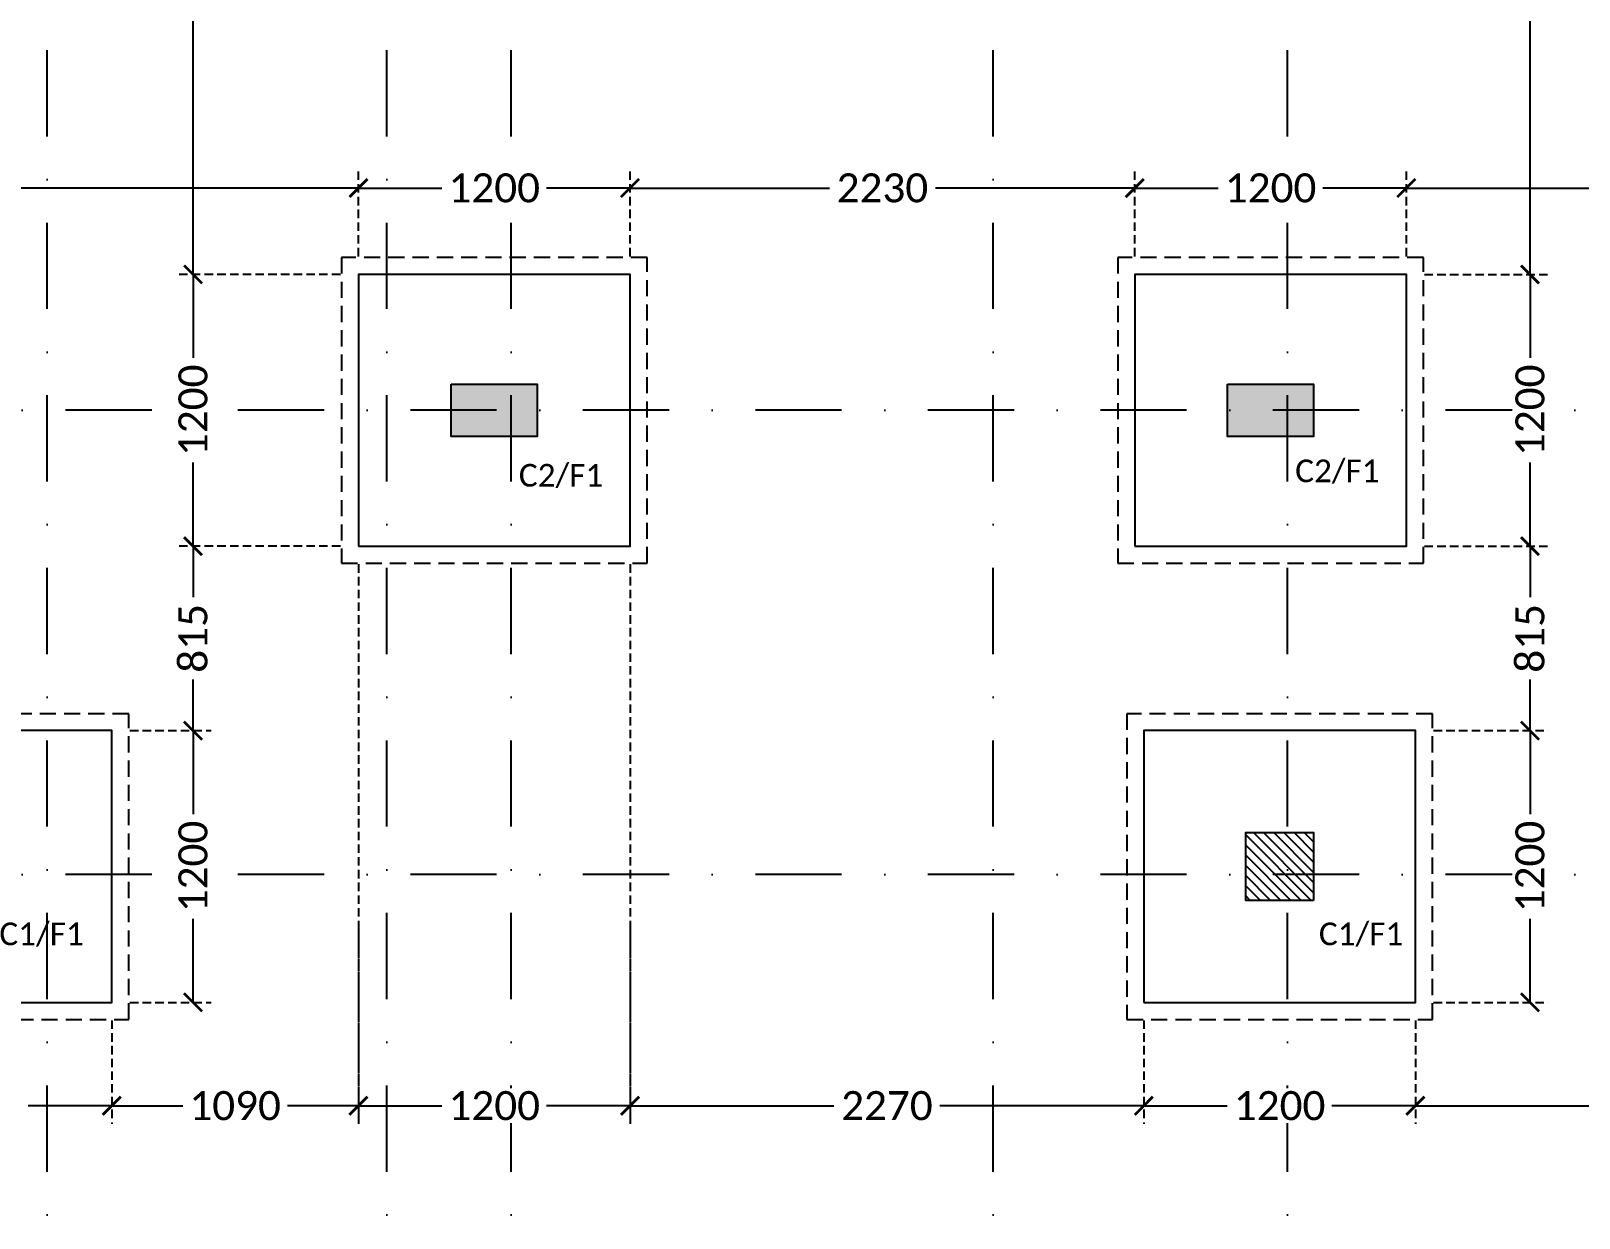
# Model space of a CAD drawing. Header units: millimetres. Extents: x -176651 to 954389, y -469666 to 486614.
# Drawn here: x 259295 to 266135, y 164942 to 170185 of the extents above; entities that cross this region are included whole.
import ezdxf
from ezdxf.xclip import XClip

# ---------------------------------------------------------------- set-up
doc = ezdxf.new("R2010")
doc.units = ezdxf.units.MM
doc.header["$LTSCALE"] = 150
doc.header["$XCLIPFRAME"] = 2
for name, pattern in [('1625E_Grid$0$DASHDOTX2', [50.8, 25.4, -12.7, 0, -12.7]), ('3BHK-W(SB)$0$HIDDEN', [0.375, 0.25, -0.125]), ('HIDDEN2', [4.7625, 3.175, -1.5875])]:
    doc.linetypes.add(name, pattern=pattern)
for name, color, linetype in [('1625E_Columns$0$ad-Column', 3, 'Continuous'), ('1625E_Columns$0$ad-Column Hatch', 125, 'Continuous'), ('1625E_Columns$0$ad-RCC', 3, 'Continuous'), ('1625E_Columns$0$ad-RCC Hatch', 125, 'Continuous'), ('1625E_Grid$0$ad-Grid', 8, '1625E_Grid$0$DASHDOTX2'), ('ad-Footing line', 2, 'Continuous'), ('ad-PCC line', 8, 'HIDDEN2'), ("Plot's Boundary$0$ad-Road", 8, 'Continuous'), ("Plot's Boundary$0$ad-Road Hatch", 8, 'Continuous')]:
    doc.layers.add(name, color=color, linetype=linetype)
doc.layers.add('ad-External Dimensions', color=5, linetype='Continuous', true_color=0x0000ff)
doc.layers.add('ad-Foundation text', color=6, linetype='Continuous', true_color=0xff00ff)
doc.styles.get("Standard").update_dxf_attribs({"font": 'calibril.ttf'})
doc.dimstyles.new('A-75-DIM-INT (Framing)', dxfattribs={"dimscale": 100, "dimtxt": 1.6, "dimasz": 1, "dimexe": 1, "dimexo": 1, "dimgap": 0.5, "dimtad": 0, "dimdec": 0, "dimdsep": 46, "dimtxsty": 'Standard', "dimblk": 'ARCHTICK', "dimcen": 0.025, "dimclrd": 5, "dimclre": 5, "dimclrt": 256, "dimazin": 2, "dimtfac": 1, "dimtdec": 0, "dimtmove": 1, "dimatfit": 0, "dimldrblk": 'ARCHTICK', "dimfxl": 1, "dimfxlon": 1, "dimtfill": 1, "dimtolj": 1, "dimtzin": 0, "dimarcsym": 0})

# ---------------------------------------------------------------- blocks, each defined once
blk = doc.blocks.new("Plot's Boundary$0$A$C4fb60e89")
at = {"layer": "Plot's Boundary$0$ad-Road Hatch", "ltscale": 5, "transparency": 33554687}
h = blk.add_hatch(dxfattribs=at)
h.set_pattern_fill('AR-HBONE', color=256, scale=15)
h.set_pattern_definition([(45, (-193247.7, -428758.8), (0, 2155.2615), [4572, -1524]), (135, (-192170.1, -427681.1), (2e-13, 2155.2615), [4572, -1524])])
h.paths.add_polyline_path([(175594.5, -250241), (169177.9, -249341.1), (167473.5, -249057.1), (167473.5, -138693.9), (101313.5, -138693.9), (101313.5, -199953.9), (101307.7, -237994.6), (101040.4, -268291), (101007.7, -280967.7), (101066.4, -293683.6), (101242.5, -311127.2), (100909.9, -319343.6), (100949.1, -333937.5), (100668.7, -366959.6), (100727.3, -390982.9), (100668.7, -404585.6), (100538.2, -420418.5), (100466.5, -428758.8), (92426.2, -427265.5), (92163.5, -427209.5), (92163.5, -321453.9), (24803.5, -321453.9), (24803.5, -412960.5), (15653.5, -411028.6), (15653.5, -321452.2), (-19535.1, -321452.2), (-34427.5, -319476.7), (-65207.4, -315394.6), (-171770.1, -301268.1), (-185853.9, -298333.1), (-193247.7, -296831.5), (-193244, -292907.6), (-191913.8, -285219.4), (-191838.8, -284678.8), (-183397.4, -286393.2), (-169722.9, -289242.8), (-53141.2, -304697.5), (-18730.1, -309262.2), (15653.3, -309262.2), (15653.5, 703.4), (24803.5, 1114.6), (24803.5, -129543.9), (92163.5, -129543.9), (92163.5, 15133.3), (101313.5, 17712.8), (101313.5, -129543.9), (167473.5, -129543.9), (167473.5, 35551.6), (175738, 37855), (175848.8, 28595.3), (175835.8, 25947.4), (175777.1, 14040.5), (175855.3, 2315.8), (175659.7, -18036.1), (175731.4, -34038.6), (175718.4, -46839.2), (175672.7, -63402.4), (175816.2, -82071.9), (175542.3, -106356), (175490.2, -124640.8), (175574.9, -145018.8), (175731.4, -168892), (175796.6, -181268.8), (175796.6, -192667.4), (175744.5, -208200.3), (175829.2, -223276.8), (175887.9, -234871.1)])
h.paths.add_polyline_path([(24803.5, -309263.9), (92163.5, -309263.9), (92163.5, -138693.9), (24803.5, -138693.9)], flags=16)
blk = doc.blocks.new("Plot's Boundary")
at = {"layer": "Plot's Boundary$0$ad-Road", "ltscale": 5}
blk.add_blockref("Plot's Boundary$0$A$C4fb60e89", (191838.8, 428758.8), dxfattribs=at)
blk = doc.blocks.new('1625E_Columns$0$A$C42b14ea2')
at = {"layer": '1625E_Columns$0$ad-RCC Hatch', "transparency": 33554687}
h = blk.add_hatch(dxfattribs=at)
h.set_pattern_fill('ANSI31', color=256, scale=10)
h.set_pattern_definition([(45, (13250, 8645), (-22.45064, 22.45064), [])])
h.paths.add_polyline_path([(0, 0), (300, 0), (300, 300), (0, 300)])
at = {"layer": '1625E_Columns$0$ad-RCC'}
blk.add_lwpolyline([(0, 0), (300, 0), (300, 300), (0, 300)], close=True, dxfattribs=at)
blk = doc.blocks.new('1625E_Columns$0$zw$6AA0')
at = {"layer": '1625E_Columns$0$ad-Column Hatch', "transparency": 33554687}
h = blk.add_hatch(color=256, dxfattribs=at)
h.dxf.hatch_style = 1
h.paths.add_polyline_path([(0, -230), (380, -230), (380, 0), (0, 0)])
at = {"layer": '1625E_Columns$0$ad-Column'}
blk.add_lwpolyline([(0, -230), (380, -230), (380, 0), (0, 0)], close=True, dxfattribs=at)
blk = doc.blocks.new('1625E_Columns')
at = {"layer": '1625E_Columns$0$ad-Column', "xscale": -1, "rotation": 180}
for p in [(4730, 0), (8160, 0)]:
    blk.add_blockref('1625E_Columns$0$zw$6AA0', p, dxfattribs=at)
at = {"layer": '1625E_Columns$0$ad-RCC', "xscale": -1}
blk.add_blockref('1625E_Columns$0$A$C42b14ea2', (8540, -2050), dxfattribs=at)
blk = doc.blocks.new('1625E_Grid')
at = {"layer": '1625E_Grid$0$ad-Grid', "ltscale": 0.1}
for points in [[(3298.6, -4463.6), (3298.6, -4213.6), (2945, -4010), (2945, 16020), (3298.6, 16223.6), (3298.6, 16473.6)], [(5348.6, -4463.6), (5348.6, -4213.6), (4995, -4010), (4995, 16020), (5348.6, 16223.6), (5348.6, 16473.6)], [(4445, -4010), (4445, 16020)], [(7125, -4010), (7125, 16020)], [(8425, -4010), (8425, 16020)], [(15600, 115), (-1800, 115)], [(15600, -1935), (-1800, -1935)]]:
    blk.add_lwpolyline(points, dxfattribs=at)
blk = doc.blocks.new('zw$D00E')
at = {"layer": 'ad-Footing line'}
for points in [[(-7800, -14105), (-6600, -14105), (-6600, -12905), (-7800, -12905)], [(-4370, -14105), (-3170, -14105), (-3170, -12905), (-4370, -12905)], [(-10090, -16120), (-8890, -16120), (-8890, -14920), (-10090, -14920)], [(-4330, -16120), (-3130, -16120), (-3130, -14920), (-4330, -14920)]]:
    blk.add_lwpolyline(points, close=True, dxfattribs=at)
at = {"layer": 'ad-PCC line', "ltscale": 0.15}
for points in [[(-7875, -14180), (-6525, -14180), (-6525, -12830), (-7875, -12830)], [(-4445, -14180), (-3095, -14180), (-3095, -12830), (-4445, -12830)], [(-10165, -16195), (-8815, -16195), (-8815, -14845), (-10165, -14845)], [(-4405, -16195), (-3055, -16195), (-3055, -14845), (-4405, -14845)]]:
    blk.add_lwpolyline(points, close=True, dxfattribs=at)
blk = doc.blocks.new('zw$3F63')
at = {"layer": 'ad-Foundation text', "char_height": 100, "width": 349.312, "attachment_point": 5}
for s, insert in [('\\pxt5;C2/F1', (-6904.8, -13795.3)), ('\\pxt5;C2/F1', (-3474.8, -13775.8)), ('\\pxt5;C1/F1', (-9200.1, -15820.8)), ('\\pxt5;C1/F1', (-3370.1, -15820.8))]:
    blk.add_mtext(s, dxfattribs=dict(at, insert=insert))
blk = doc.blocks.new('_ArchTick')
at = {"color": 0, "linetype": 'ByBlock', "const_width": 0.15}
blk.add_lwpolyline([(-0.5, -0.5), (0.5, 0.5)], dxfattribs=at)
blk = doc.blocks.new('*D64')
at = {"layer": 'ad-External Dimensions', "linetype": '3BHK-W(SB)$0$HIDDEN', "lineweight": -2, "transparency": 16777216}
for p, q in [((8990, -16200), (8990, -16656.7)), ((11370, -16200), (11370, -16656.7))]:
    blk.add_line(p, q, dxfattribs=at)
at = {"layer": 'ad-External Dimensions', "lineweight": -2, "transparency": 16777216}
for p, q in [((8990, -16576.7), (9945.8, -16576.7)), ((11370, -16576.7), (10414.2, -16576.7))]:
    blk.add_line(p, q, dxfattribs=at)
at = {"layer": 'Defpoints', "color": 0, "transparency": 16777216}
for p in [(8990, -16120), (11370, -16120), (11370, -16576.7)]:
    blk.add_point(p, dxfattribs=at)
at = {"layer": 'ad-External Dimensions', "lineweight": -2, "transparency": 16777216, "xscale": 80, "yscale": 80, "zscale": 80, "rotation": 180}
blk.add_blockref('_ArchTick', (8990, -16576.7), dxfattribs=at)
at = {"layer": 'ad-External Dimensions', "lineweight": -2, "transparency": 16777216, "xscale": 80, "yscale": 80, "zscale": 80}
blk.add_blockref('_ArchTick', (11370, -16576.7), dxfattribs=at)
at = {"layer": 'ad-External Dimensions', "transparency": 16777216, "insert": (10180, -16576.7), "char_height": 128, "attachment_point": 5, "bg_fill": 3, "box_fill_scale": 1.1, "bg_fill_color": 256, "bg_fill_true_color": 13158600, "bg_fill_transparency": 0}
blk.add_mtext('\\A1;2380', dxfattribs=at)
blk = doc.blocks.new('*D65')
at = {"layer": 'ad-External Dimensions', "linetype": '3BHK-W(SB)$0$HIDDEN', "lineweight": -2, "transparency": 16777216}
for p, q in [((7790, -16200), (7790, -16656.7)), ((8990, -16200), (8990, -16656.7))]:
    blk.add_line(p, q, dxfattribs=at)
at = {"layer": 'ad-External Dimensions', "lineweight": -2, "transparency": 16777216}
for p, q in [((7790, -16576.7), (8158.8, -16576.7)), ((8990, -16576.7), (8621.2, -16576.7))]:
    blk.add_line(p, q, dxfattribs=at)
at = {"layer": 'Defpoints', "color": 0, "transparency": 16777216}
for p in [(7790, -16120), (8990, -16120), (7790, -16576.7)]:
    blk.add_point(p, dxfattribs=at)
at = {"layer": 'ad-External Dimensions', "lineweight": -2, "transparency": 16777216, "xscale": 80, "yscale": 80, "zscale": 80, "rotation": 180}
blk.add_blockref('_ArchTick', (7790, -16576.7), dxfattribs=at)
at = {"layer": 'ad-External Dimensions', "lineweight": -2, "transparency": 16777216, "xscale": 80, "yscale": 80, "zscale": 80}
blk.add_blockref('_ArchTick', (8990, -16576.7), dxfattribs=at)
at = {"layer": 'ad-External Dimensions', "transparency": 16777216, "insert": (8390, -16576.7), "char_height": 128, "attachment_point": 5, "bg_fill": 3, "box_fill_scale": 1.1, "bg_fill_color": 256, "bg_fill_true_color": 13158600, "bg_fill_transparency": 0}
blk.add_mtext('\\A1;1200', dxfattribs=at)
blk = doc.blocks.new('*D66')
at = {"layer": 'ad-External Dimensions', "linetype": '3BHK-W(SB)$0$HIDDEN', "lineweight": -2, "transparency": 16777216}
for p, q in [((5520, -15776.7), (5520, -16656.7)), ((7790, -16200), (7790, -16656.7))]:
    blk.add_line(p, q, dxfattribs=at)
at = {"layer": 'ad-External Dimensions', "lineweight": -2, "transparency": 16777216}
for p, q in [((5520, -16576.7), (6420.8, -16576.7)), ((7790, -16576.7), (6889.2, -16576.7))]:
    blk.add_line(p, q, dxfattribs=at)
at = {"layer": 'Defpoints', "color": 0, "transparency": 16777216}
for p in [(5520, -14105), (7790, -16120), (5520, -16576.7)]:
    blk.add_point(p, dxfattribs=at)
at = {"layer": 'ad-External Dimensions', "lineweight": -2, "transparency": 16777216, "xscale": 80, "yscale": 80, "zscale": 80, "rotation": 180}
blk.add_blockref('_ArchTick', (5520, -16576.7), dxfattribs=at)
at = {"layer": 'ad-External Dimensions', "lineweight": -2, "transparency": 16777216, "xscale": 80, "yscale": 80, "zscale": 80}
blk.add_blockref('_ArchTick', (7790, -16576.7), dxfattribs=at)
at = {"layer": 'ad-External Dimensions', "transparency": 16777216, "insert": (6655, -16576.7), "char_height": 128, "attachment_point": 5, "bg_fill": 3, "box_fill_scale": 1.1, "bg_fill_color": 256, "bg_fill_true_color": 13158600, "bg_fill_transparency": 0}
blk.add_mtext('\\A1;2270', dxfattribs=at)
blk = doc.blocks.new('*D67')
at = {"layer": 'ad-External Dimensions', "linetype": '3BHK-W(SB)$0$HIDDEN', "lineweight": -2, "transparency": 16777216}
for p, q in [((4320, -14185), (4320, -16656.7)), ((5520, -14185), (5520, -16656.7))]:
    blk.add_line(p, q, dxfattribs=at)
at = {"layer": 'ad-External Dimensions', "lineweight": -2, "transparency": 16777216}
for p, q in [((4320, -16576.7), (4688.8, -16576.7)), ((5520, -16576.7), (5151.2, -16576.7))]:
    blk.add_line(p, q, dxfattribs=at)
at = {"layer": 'Defpoints', "color": 0, "transparency": 16777216}
for p in [(4320, -14105), (5520, -14105), (4320, -16576.7)]:
    blk.add_point(p, dxfattribs=at)
at = {"layer": 'ad-External Dimensions', "lineweight": -2, "transparency": 16777216, "xscale": 80, "yscale": 80, "zscale": 80, "rotation": 180}
blk.add_blockref('_ArchTick', (4320, -16576.7), dxfattribs=at)
at = {"layer": 'ad-External Dimensions', "lineweight": -2, "transparency": 16777216, "xscale": 80, "yscale": 80, "zscale": 80}
blk.add_blockref('_ArchTick', (5520, -16576.7), dxfattribs=at)
at = {"layer": 'ad-External Dimensions', "transparency": 16777216, "insert": (4920, -16576.7), "char_height": 128, "attachment_point": 5, "bg_fill": 3, "box_fill_scale": 1.1, "bg_fill_color": 256, "bg_fill_true_color": 13158600, "bg_fill_transparency": 0}
blk.add_mtext('\\A1;1200', dxfattribs=at)
blk = doc.blocks.new('*D68')
at = {"layer": 'ad-External Dimensions', "linetype": '3BHK-W(SB)$0$HIDDEN', "lineweight": -2, "transparency": 16777216}
for p, q in [((4320, -15776.7), (4320, -16656.7)), ((3230, -16200), (3230, -16656.7))]:
    blk.add_line(p, q, dxfattribs=at)
at = {"layer": 'ad-External Dimensions', "lineweight": -2, "transparency": 16777216}
for p, q in [((3230, -16576.7), (3543.8, -16576.7)), ((4320, -16576.7), (4006.2, -16576.7))]:
    blk.add_line(p, q, dxfattribs=at)
at = {"layer": 'Defpoints', "color": 0, "transparency": 16777216}
for p in [(4320, -14105), (3230, -16120), (4320, -16576.7)]:
    blk.add_point(p, dxfattribs=at)
at = {"layer": 'ad-External Dimensions', "lineweight": -2, "transparency": 16777216, "xscale": 80, "yscale": 80, "zscale": 80, "rotation": 180}
blk.add_blockref('_ArchTick', (3230, -16576.7), dxfattribs=at)
at = {"layer": 'ad-External Dimensions', "lineweight": -2, "transparency": 16777216, "xscale": 80, "yscale": 80, "zscale": 80}
blk.add_blockref('_ArchTick', (4320, -16576.7), dxfattribs=at)
at = {"layer": 'ad-External Dimensions', "transparency": 16777216, "insert": (3775, -16576.7), "char_height": 128, "attachment_point": 5, "bg_fill": 3, "box_fill_scale": 1.1, "bg_fill_color": 256, "bg_fill_true_color": 13158600, "bg_fill_transparency": 0}
blk.add_mtext('\\A1;1090', dxfattribs=at)
blk = doc.blocks.new('*D69')
at = {"layer": 'ad-External Dimensions', "linetype": '3BHK-W(SB)$0$HIDDEN', "lineweight": -2, "transparency": 16777216}
for p, q in [((2030, -16200), (2030, -16656.7)), ((3230, -16200), (3230, -16656.7))]:
    blk.add_line(p, q, dxfattribs=at)
at = {"layer": 'ad-External Dimensions', "lineweight": -2, "transparency": 16777216}
for p, q in [((2030, -16576.7), (2398.8, -16576.7)), ((3230, -16576.7), (2861.2, -16576.7))]:
    blk.add_line(p, q, dxfattribs=at)
at = {"layer": 'Defpoints', "color": 0, "transparency": 16777216}
for p in [(2030, -16120), (3230, -16120), (2030, -16576.7)]:
    blk.add_point(p, dxfattribs=at)
at = {"layer": 'ad-External Dimensions', "lineweight": -2, "transparency": 16777216, "xscale": 80, "yscale": 80, "zscale": 80, "rotation": 180}
blk.add_blockref('_ArchTick', (2030, -16576.7), dxfattribs=at)
at = {"layer": 'ad-External Dimensions', "lineweight": -2, "transparency": 16777216, "xscale": 80, "yscale": 80, "zscale": 80}
blk.add_blockref('_ArchTick', (3230, -16576.7), dxfattribs=at)
at = {"layer": 'ad-External Dimensions', "transparency": 16777216, "insert": (2630, -16576.7), "char_height": 128, "attachment_point": 5, "bg_fill": 3, "box_fill_scale": 1.1, "bg_fill_color": 256, "bg_fill_true_color": 13158600, "bg_fill_transparency": 0}
blk.add_mtext('\\A1;1200', dxfattribs=at)
blk = doc.blocks.new('*D89')
at = {"layer": 'ad-External Dimensions', "linetype": '3BHK-W(SB)$0$HIDDEN', "lineweight": -2, "transparency": 16777216}
for p, q in [((4090, -9740), (3509.2, -9740)), ((4240, -12905), (3509.2, -12905))]:
    blk.add_line(p, q, dxfattribs=at)
at = {"layer": 'ad-External Dimensions', "lineweight": -2, "transparency": 16777216}
for p, q in [((3589.2, -9740), (3589.2, -11090.3)), ((3589.2, -12905), (3589.2, -11554.7))]:
    blk.add_line(p, q, dxfattribs=at)
at = {"layer": 'Defpoints', "color": 0, "transparency": 16777216}
for p in [(4170, -9740), (3589.2, -12905), (4320, -12905)]:
    blk.add_point(p, dxfattribs=at)
at = {"layer": 'ad-External Dimensions', "lineweight": -2, "transparency": 16777216, "xscale": 80, "yscale": 80, "zscale": 80}
for p, rotation in [((3589.2, -9740), 90), ((3589.2, -12905), 270)]:
    blk.add_blockref('_ArchTick', p, dxfattribs=dict(at, rotation=rotation))
at = {"layer": 'ad-External Dimensions', "transparency": 16777216, "insert": (3589.2, -11322.5), "char_height": 128, "attachment_point": 5, "rotation": 90, "bg_fill": 3, "box_fill_scale": 1.1, "bg_fill_color": 256, "bg_fill_true_color": 13158600, "bg_fill_transparency": 0}
blk.add_mtext('\\A1;3165', dxfattribs=at)
blk = doc.blocks.new('*D90')
at = {"layer": 'ad-External Dimensions', "linetype": '3BHK-W(SB)$0$HIDDEN', "lineweight": -2, "transparency": 16777216}
for p, q in [((4240, -12905), (3509.2, -12905)), ((4240, -14105), (3509.2, -14105))]:
    blk.add_line(p, q, dxfattribs=at)
at = {"layer": 'ad-External Dimensions', "lineweight": -2, "transparency": 16777216}
for p, q in [((3589.2, -12905), (3589.2, -13273.8)), ((3589.2, -14105), (3589.2, -13736.2))]:
    blk.add_line(p, q, dxfattribs=at)
at = {"layer": 'Defpoints', "color": 0, "transparency": 16777216}
for p in [(4320, -12905), (3589.2, -14105), (4320, -14105)]:
    blk.add_point(p, dxfattribs=at)
at = {"layer": 'ad-External Dimensions', "lineweight": -2, "transparency": 16777216, "xscale": 80, "yscale": 80, "zscale": 80}
for p, rotation in [((3589.2, -12905), 90), ((3589.2, -14105), 270)]:
    blk.add_blockref('_ArchTick', p, dxfattribs=dict(at, rotation=rotation))
at = {"layer": 'ad-External Dimensions', "transparency": 16777216, "insert": (3589.2, -13505), "char_height": 128, "attachment_point": 5, "rotation": 90, "bg_fill": 3, "box_fill_scale": 1.1, "bg_fill_color": 256, "bg_fill_true_color": 13158600, "bg_fill_transparency": 0}
blk.add_mtext('\\A1;1200', dxfattribs=at)
blk = doc.blocks.new('*D97')
at = {"layer": 'ad-External Dimensions', "linetype": '3BHK-W(SB)$0$HIDDEN', "lineweight": -2, "transparency": 16777216}
for p, q in [((3310, -14920), (3669.2, -14920)), ((3310, -16120), (3669.2, -16120))]:
    blk.add_line(p, q, dxfattribs=at)
at = {"layer": 'ad-External Dimensions', "lineweight": -2, "transparency": 16777216}
for p, q in [((3589.2, -14920), (3589.2, -15288.8)), ((3589.2, -16120), (3589.2, -15751.2))]:
    blk.add_line(p, q, dxfattribs=at)
at = {"layer": 'Defpoints', "color": 0, "transparency": 16777216}
for p in [(3230, -14920), (3230, -16120), (3589.2, -16120)]:
    blk.add_point(p, dxfattribs=at)
at = {"layer": 'ad-External Dimensions', "lineweight": -2, "transparency": 16777216, "xscale": 80, "yscale": 80, "zscale": 80}
for p, rotation in [((3589.2, -14920), 90), ((3589.2, -16120), 270)]:
    blk.add_blockref('_ArchTick', p, dxfattribs=dict(at, rotation=rotation))
at = {"layer": 'ad-External Dimensions', "transparency": 16777216, "insert": (3589.2, -15520), "char_height": 128, "attachment_point": 5, "rotation": 90, "bg_fill": 3, "box_fill_scale": 1.1, "bg_fill_color": 256, "bg_fill_true_color": 13158600, "bg_fill_transparency": 0}
blk.add_mtext('\\A1;1200', dxfattribs=at)
blk = doc.blocks.new('*D98')
at = {"layer": 'ad-External Dimensions', "linetype": '3BHK-W(SB)$0$HIDDEN', "lineweight": -2, "transparency": 16777216}
for p, q in [((4240, -14105), (3509.2, -14105)), ((3310, -14920), (3669.2, -14920))]:
    blk.add_line(p, q, dxfattribs=at)
at = {"layer": 'ad-External Dimensions', "lineweight": -2, "transparency": 16777216}
for p, q in [((3589.2, -14105), (3589.2, -14330.4)), ((3589.2, -14920), (3589.2, -14694.6))]:
    blk.add_line(p, q, dxfattribs=at)
at = {"layer": 'Defpoints', "color": 0, "transparency": 16777216}
for p in [(4320, -14105), (3230, -14920), (3589.2, -14920)]:
    blk.add_point(p, dxfattribs=at)
at = {"layer": 'ad-External Dimensions', "lineweight": -2, "transparency": 16777216, "xscale": 80, "yscale": 80, "zscale": 80}
for p, rotation in [((3589.2, -14105), 90), ((3589.2, -14920), 270)]:
    blk.add_blockref('_ArchTick', p, dxfattribs=dict(at, rotation=rotation))
at = {"layer": 'ad-External Dimensions', "transparency": 16777216, "insert": (3589.2, -14512.5), "char_height": 128, "attachment_point": 5, "rotation": 90, "bg_fill": 3, "box_fill_scale": 1.1, "bg_fill_color": 256, "bg_fill_true_color": 13158600, "bg_fill_transparency": 0}
blk.add_mtext('\\A1;815', dxfattribs=at)
blk = doc.blocks.new('*D100')
at = {"layer": 'ad-External Dimensions', "linetype": '3BHK-W(SB)$0$HIDDEN', "lineweight": -2, "transparency": 16777216}
for p, q in [((790, -12825), (790, -12443.2)), ((4320, -12825), (4320, -12443.2))]:
    blk.add_line(p, q, dxfattribs=at)
at = {"layer": 'ad-External Dimensions', "lineweight": -2, "transparency": 16777216}
for p, q in [((790, -12523.2), (2320, -12523.2)), ((4320, -12523.2), (2790, -12523.2))]:
    blk.add_line(p, q, dxfattribs=at)
at = {"layer": 'Defpoints', "color": 0, "transparency": 16777216}
for p in [(4320, -12523.2), (790, -12905), (4320, -12905)]:
    blk.add_point(p, dxfattribs=at)
at = {"layer": 'ad-External Dimensions', "lineweight": -2, "transparency": 16777216, "xscale": 80, "yscale": 80, "zscale": 80, "rotation": 180}
blk.add_blockref('_ArchTick', (790, -12523.2), dxfattribs=at)
at = {"layer": 'ad-External Dimensions', "lineweight": -2, "transparency": 16777216, "xscale": 80, "yscale": 80, "zscale": 80}
blk.add_blockref('_ArchTick', (4320, -12523.2), dxfattribs=at)
at = {"layer": 'ad-External Dimensions', "transparency": 16777216, "insert": (2555, -12523.2), "char_height": 128, "attachment_point": 5, "bg_fill": 3, "box_fill_scale": 1.1, "bg_fill_color": 256, "bg_fill_true_color": 13158600, "bg_fill_transparency": 0}
blk.add_mtext('\\A1;3530', dxfattribs=at)
blk = doc.blocks.new('*D101')
at = {"layer": 'ad-External Dimensions', "linetype": '3BHK-W(SB)$0$HIDDEN', "lineweight": -2, "transparency": 16777216}
for p, q in [((4320, -12825), (4320, -12443.2)), ((5520, -12825), (5520, -12443.2))]:
    blk.add_line(p, q, dxfattribs=at)
at = {"layer": 'ad-External Dimensions', "lineweight": -2, "transparency": 16777216}
for p, q in [((4320, -12523.2), (4688.8, -12523.2)), ((5520, -12523.2), (5151.2, -12523.2))]:
    blk.add_line(p, q, dxfattribs=at)
at = {"layer": 'Defpoints', "color": 0, "transparency": 16777216}
for p in [(5520, -12523.2), (4320, -12905), (5520, -12905)]:
    blk.add_point(p, dxfattribs=at)
at = {"layer": 'ad-External Dimensions', "lineweight": -2, "transparency": 16777216, "xscale": 80, "yscale": 80, "zscale": 80, "rotation": 180}
blk.add_blockref('_ArchTick', (4320, -12523.2), dxfattribs=at)
at = {"layer": 'ad-External Dimensions', "lineweight": -2, "transparency": 16777216, "xscale": 80, "yscale": 80, "zscale": 80}
blk.add_blockref('_ArchTick', (5520, -12523.2), dxfattribs=at)
at = {"layer": 'ad-External Dimensions', "transparency": 16777216, "insert": (4920, -12523.2), "char_height": 128, "attachment_point": 5, "bg_fill": 3, "box_fill_scale": 1.1, "bg_fill_color": 256, "bg_fill_true_color": 13158600, "bg_fill_transparency": 0}
blk.add_mtext('\\A1;1200', dxfattribs=at)
blk = doc.blocks.new('*D102')
at = {"layer": 'ad-External Dimensions', "linetype": '3BHK-W(SB)$0$HIDDEN', "lineweight": -2, "transparency": 16777216}
for p, q in [((5520, -12825), (5520, -12443.2)), ((7750, -12825), (7750, -12443.2))]:
    blk.add_line(p, q, dxfattribs=at)
at = {"layer": 'ad-External Dimensions', "lineweight": -2, "transparency": 16777216}
for p, q in [((5520, -12523.2), (6400.8, -12523.2)), ((7750, -12523.2), (6869.2, -12523.2))]:
    blk.add_line(p, q, dxfattribs=at)
at = {"layer": 'Defpoints', "color": 0, "transparency": 16777216}
for p in [(7750, -12523.2), (5520, -12905), (7750, -12905)]:
    blk.add_point(p, dxfattribs=at)
at = {"layer": 'ad-External Dimensions', "lineweight": -2, "transparency": 16777216, "xscale": 80, "yscale": 80, "zscale": 80, "rotation": 180}
blk.add_blockref('_ArchTick', (5520, -12523.2), dxfattribs=at)
at = {"layer": 'ad-External Dimensions', "lineweight": -2, "transparency": 16777216, "xscale": 80, "yscale": 80, "zscale": 80}
blk.add_blockref('_ArchTick', (7750, -12523.2), dxfattribs=at)
at = {"layer": 'ad-External Dimensions', "transparency": 16777216, "insert": (6635, -12523.2), "char_height": 128, "attachment_point": 5, "bg_fill": 3, "box_fill_scale": 1.1, "bg_fill_color": 256, "bg_fill_true_color": 13158600, "bg_fill_transparency": 0}
blk.add_mtext('\\A1;2230', dxfattribs=at)
blk = doc.blocks.new('*D103')
at = {"layer": 'ad-External Dimensions', "linetype": '3BHK-W(SB)$0$HIDDEN', "lineweight": -2, "transparency": 16777216}
for p, q in [((7750, -12825), (7750, -12443.2)), ((8950, -12825), (8950, -12443.2))]:
    blk.add_line(p, q, dxfattribs=at)
at = {"layer": 'ad-External Dimensions', "lineweight": -2, "transparency": 16777216}
for p, q in [((7750, -12523.2), (8118.8, -12523.2)), ((8950, -12523.2), (8581.2, -12523.2))]:
    blk.add_line(p, q, dxfattribs=at)
at = {"layer": 'Defpoints', "color": 0, "transparency": 16777216}
for p in [(8950, -12523.2), (7750, -12905), (8950, -12905)]:
    blk.add_point(p, dxfattribs=at)
at = {"layer": 'ad-External Dimensions', "lineweight": -2, "transparency": 16777216, "xscale": 80, "yscale": 80, "zscale": 80, "rotation": 180}
blk.add_blockref('_ArchTick', (7750, -12523.2), dxfattribs=at)
at = {"layer": 'ad-External Dimensions', "lineweight": -2, "transparency": 16777216, "xscale": 80, "yscale": 80, "zscale": 80}
blk.add_blockref('_ArchTick', (8950, -12523.2), dxfattribs=at)
at = {"layer": 'ad-External Dimensions', "transparency": 16777216, "insert": (8350, -12523.2), "char_height": 128, "attachment_point": 5, "bg_fill": 3, "box_fill_scale": 1.1, "bg_fill_color": 256, "bg_fill_true_color": 13158600, "bg_fill_transparency": 0}
blk.add_mtext('\\A1;1200', dxfattribs=at)
blk = doc.blocks.new('*D104')
at = {"layer": 'ad-External Dimensions', "linetype": '3BHK-W(SB)$0$HIDDEN', "lineweight": -2, "transparency": 16777216}
for p, q in [((8950, -12825), (8950, -12443.2)), ((11330, -12825), (11330, -12443.2))]:
    blk.add_line(p, q, dxfattribs=at)
at = {"layer": 'ad-External Dimensions', "lineweight": -2, "transparency": 16777216}
for p, q in [((8950, -12523.2), (9905.8, -12523.2)), ((11330, -12523.2), (10374.2, -12523.2))]:
    blk.add_line(p, q, dxfattribs=at)
at = {"layer": 'Defpoints', "color": 0, "transparency": 16777216}
for p in [(11330, -12523.2), (8950, -12905), (11330, -12905)]:
    blk.add_point(p, dxfattribs=at)
at = {"layer": 'ad-External Dimensions', "lineweight": -2, "transparency": 16777216, "xscale": 80, "yscale": 80, "zscale": 80, "rotation": 180}
blk.add_blockref('_ArchTick', (8950, -12523.2), dxfattribs=at)
at = {"layer": 'ad-External Dimensions', "lineweight": -2, "transparency": 16777216, "xscale": 80, "yscale": 80, "zscale": 80}
blk.add_blockref('_ArchTick', (11330, -12523.2), dxfattribs=at)
at = {"layer": 'ad-External Dimensions', "transparency": 16777216, "insert": (10140, -12523.2), "char_height": 128, "attachment_point": 5, "bg_fill": 3, "box_fill_scale": 1.1, "bg_fill_color": 256, "bg_fill_true_color": 13158600, "bg_fill_transparency": 0}
blk.add_mtext('\\A1;2380', dxfattribs=at)
blk = doc.blocks.new('*D30')
at = {"layer": 'ad-External Dimensions', "linetype": '3BHK-W(SB)$0$HIDDEN', "lineweight": -2, "transparency": 16777216}
for p, q in [((9255, -9815), (9576.3, -9815)), ((9030, -12905), (9576.3, -12905))]:
    blk.add_line(p, q, dxfattribs=at)
at = {"layer": 'ad-External Dimensions', "lineweight": -2, "transparency": 16777216}
for p, q in [((9496.3, -9815), (9496.3, -11125)), ((9496.3, -12905), (9496.3, -11595))]:
    blk.add_line(p, q, dxfattribs=at)
at = {"layer": 'Defpoints', "color": 0, "transparency": 16777216}
for p in [(9175, -9815), (8950, -12905), (9496.3, -12905)]:
    blk.add_point(p, dxfattribs=at)
at = {"layer": 'ad-External Dimensions', "lineweight": -2, "transparency": 16777216, "xscale": 80, "yscale": 80, "zscale": 80}
for p, rotation in [((9496.3, -9815), 90), ((9496.3, -12905), 270)]:
    blk.add_blockref('_ArchTick', p, dxfattribs=dict(at, rotation=rotation))
at = {"layer": 'ad-External Dimensions', "transparency": 16777216, "insert": (9496.3, -11360), "char_height": 128, "attachment_point": 5, "rotation": 90, "bg_fill": 3, "box_fill_scale": 1.1, "bg_fill_color": 256, "bg_fill_true_color": 13158600, "bg_fill_transparency": 0}
blk.add_mtext('\\A1;3090', dxfattribs=at)
blk = doc.blocks.new('*D31')
at = {"layer": 'ad-External Dimensions', "linetype": '3BHK-W(SB)$0$HIDDEN', "lineweight": -2, "transparency": 16777216}
for p, q in [((9030, -12905), (9576.3, -12905)), ((9030, -14105), (9576.3, -14105))]:
    blk.add_line(p, q, dxfattribs=at)
at = {"layer": 'ad-External Dimensions', "lineweight": -2, "transparency": 16777216}
for p, q in [((9496.3, -12905), (9496.3, -13273.8)), ((9496.3, -14105), (9496.3, -13736.2))]:
    blk.add_line(p, q, dxfattribs=at)
at = {"layer": 'Defpoints', "color": 0, "transparency": 16777216}
for p in [(8950, -12905), (8950, -14105), (9496.3, -14105)]:
    blk.add_point(p, dxfattribs=at)
at = {"layer": 'ad-External Dimensions', "lineweight": -2, "transparency": 16777216, "xscale": 80, "yscale": 80, "zscale": 80}
for p, rotation in [((9496.3, -12905), 90), ((9496.3, -14105), 270)]:
    blk.add_blockref('_ArchTick', p, dxfattribs=dict(at, rotation=rotation))
at = {"layer": 'ad-External Dimensions', "transparency": 16777216, "insert": (9496.3, -13505), "char_height": 128, "attachment_point": 5, "rotation": 90, "bg_fill": 3, "box_fill_scale": 1.1, "bg_fill_color": 256, "bg_fill_true_color": 13158600, "bg_fill_transparency": 0}
blk.add_mtext('\\A1;1200', dxfattribs=at)
blk = doc.blocks.new('*D32')
at = {"layer": 'ad-External Dimensions', "linetype": '3BHK-W(SB)$0$HIDDEN', "lineweight": -2, "transparency": 16777216}
for p, q in [((9030, -14105), (9576.3, -14105)), ((9070, -14920), (9576.3, -14920))]:
    blk.add_line(p, q, dxfattribs=at)
at = {"layer": 'ad-External Dimensions', "lineweight": -2, "transparency": 16777216}
for p, q in [((9496.3, -14105), (9496.3, -14330.4)), ((9496.3, -14920), (9496.3, -14694.6))]:
    blk.add_line(p, q, dxfattribs=at)
at = {"layer": 'Defpoints', "color": 0, "transparency": 16777216}
for p in [(8950, -14105), (8990, -14920), (9496.3, -14920)]:
    blk.add_point(p, dxfattribs=at)
at = {"layer": 'ad-External Dimensions', "lineweight": -2, "transparency": 16777216, "xscale": 80, "yscale": 80, "zscale": 80}
for p, rotation in [((9496.3, -14105), 90), ((9496.3, -14920), 270)]:
    blk.add_blockref('_ArchTick', p, dxfattribs=dict(at, rotation=rotation))
at = {"layer": 'ad-External Dimensions', "transparency": 16777216, "insert": (9496.3, -14512.5), "char_height": 128, "attachment_point": 5, "rotation": 90, "bg_fill": 3, "box_fill_scale": 1.1, "bg_fill_color": 256, "bg_fill_true_color": 13158600, "bg_fill_transparency": 0}
blk.add_mtext('\\A1;815', dxfattribs=at)
blk = doc.blocks.new('*D33')
at = {"layer": 'ad-External Dimensions', "linetype": '3BHK-W(SB)$0$HIDDEN', "lineweight": -2, "transparency": 16777216}
for p, q in [((9070, -14920), (9576.3, -14920)), ((9070, -16120), (9576.3, -16120))]:
    blk.add_line(p, q, dxfattribs=at)
at = {"layer": 'ad-External Dimensions', "lineweight": -2, "transparency": 16777216}
for p, q in [((9496.3, -14920), (9496.3, -15288.8)), ((9496.3, -16120), (9496.3, -15751.2))]:
    blk.add_line(p, q, dxfattribs=at)
at = {"layer": 'Defpoints', "color": 0, "transparency": 16777216}
for p in [(8990, -14920), (8990, -16120), (9496.3, -16120)]:
    blk.add_point(p, dxfattribs=at)
at = {"layer": 'ad-External Dimensions', "lineweight": -2, "transparency": 16777216, "xscale": 80, "yscale": 80, "zscale": 80}
for p, rotation in [((9496.3, -14920), 90), ((9496.3, -16120), 270)]:
    blk.add_blockref('_ArchTick', p, dxfattribs=dict(at, rotation=rotation))
at = {"layer": 'ad-External Dimensions', "transparency": 16777216, "insert": (9496.3, -15520), "char_height": 128, "attachment_point": 5, "rotation": 90, "bg_fill": 3, "box_fill_scale": 1.1, "bg_fill_color": 256, "bg_fill_true_color": 13158600, "bg_fill_transparency": 0}
blk.add_mtext('\\A1;1200', dxfattribs=at)
blk = doc.blocks.new('zw$2C0D')
at = {"layer": 'ad-External Dimensions'}
dim = blk.add_linear_dim(base=(3589.2, -12905), p1=(4170, -9740), p2=(4320, -12905), angle=90, dimstyle='A-75-DIM-INT (Framing)', override={"dimscale": 80, "dimblk": 'ArchTick', "dimclrd": 256, "dimclre": 256, "dimfxl": 10, "dimtfill": 1, "dimtfillclr": 0}, dxfattribs=at)
dim.commit()
dim.dimension.update_dxf_attribs({"geometry": '*D89', "text_midpoint": (3589.2, -11322.5)})
dim = blk.add_linear_dim(base=(11370, -16576.7), p1=(8990, -16120), p2=(11370, -16120), dimstyle='A-75-DIM-INT (Framing)', override={"dimscale": 80, "dimblk": 'ArchTick', "dimclrd": 256, "dimclre": 256, "dimfxl": 10, "dimtfill": 1, "dimtfillclr": 0}, dxfattribs=at)
dim.commit()
dim.dimension.update_dxf_attribs({"geometry": '*D64', "text_midpoint": (10180, -16576.7)})
dim = blk.add_linear_dim(base=(7790, -16576.7), p1=(8990, -16120), p2=(7790, -16120), dimstyle='A-75-DIM-INT (Framing)', override={"dimscale": 80, "dimblk": 'ArchTick', "dimclrd": 256, "dimclre": 256, "dimfxl": 10, "dimtfill": 1, "dimtfillclr": 0}, dxfattribs=at)
dim.commit()
dim.dimension.update_dxf_attribs({"geometry": '*D65', "text_midpoint": (8390, -16576.7)})
dim = blk.add_linear_dim(base=(5520, -16576.7), p1=(7790, -16120), p2=(5520, -14105), dimstyle='A-75-DIM-INT (Framing)', override={"dimscale": 80, "dimblk": 'ArchTick', "dimclrd": 256, "dimclre": 256, "dimfxl": 10, "dimtfill": 1, "dimtfillclr": 0}, dxfattribs=at)
dim.commit()
dim.dimension.update_dxf_attribs({"geometry": '*D66', "text_midpoint": (6655, -16576.7)})
dim = blk.add_linear_dim(base=(4320, -16576.7), p1=(5520, -14105), p2=(4320, -14105), dimstyle='A-75-DIM-INT (Framing)', override={"dimscale": 80, "dimclrd": 256, "dimclre": 256, "dimfxl": 30}, dxfattribs=at)
dim.commit()
dim.dimension.update_dxf_attribs({"geometry": '*D67', "text_midpoint": (4920, -16576.7)})
dim = blk.add_linear_dim(base=(4320, -16576.7), p1=(3230, -16120), p2=(4320, -14105), dimstyle='A-75-DIM-INT (Framing)', override={"dimscale": 80, "dimblk": 'ArchTick', "dimclrd": 256, "dimclre": 256, "dimfxl": 10, "dimtfill": 1, "dimtfillclr": 0}, dxfattribs=at)
dim.commit()
dim.dimension.update_dxf_attribs({"geometry": '*D68', "text_midpoint": (3775, -16576.7)})
dim = blk.add_linear_dim(base=(3589.2, -14105), p1=(4320, -12905), p2=(4320, -14105), angle=90, dimstyle='A-75-DIM-INT (Framing)', override={"dimscale": 80, "dimblk": 'ArchTick', "dimclrd": 256, "dimclre": 256, "dimfxl": 10, "dimtfill": 1, "dimtfillclr": 0}, dxfattribs=at)
dim.commit()
dim.dimension.update_dxf_attribs({"geometry": '*D90', "text_midpoint": (3589.2, -13505)})
dim = blk.add_linear_dim(base=(2030, -16576.7), p1=(3230, -16120), p2=(2030, -16120), dimstyle='A-75-DIM-INT (Framing)', override={"dimscale": 80, "dimblk": 'ArchTick', "dimclrd": 256, "dimclre": 256, "dimfxl": 10, "dimtfill": 1, "dimtfillclr": 0}, dxfattribs=at)
dim.commit()
dim.dimension.update_dxf_attribs({"geometry": '*D69', "text_midpoint": (2630, -16576.7)})
dim = blk.add_linear_dim(base=(4320, -12523.2), p1=(790, -12905), p2=(4320, -12905), dimstyle='A-75-DIM-INT (Framing)', override={"dimscale": 80, "dimblk": 'ArchTick', "dimclrd": 256, "dimclre": 256, "dimfxl": 10, "dimtfill": 1, "dimtfillclr": 0}, dxfattribs=at)
dim.commit()
dim.dimension.update_dxf_attribs({"geometry": '*D100', "text_midpoint": (2555, -12523.2)})
dim = blk.add_linear_dim(base=(3589.2, -16120), p1=(3230, -14920), p2=(3230, -16120), angle=90, dimstyle='A-75-DIM-INT (Framing)', override={"dimscale": 80, "dimblk": 'ArchTick', "dimclrd": 256, "dimclre": 256, "dimfxl": 10, "dimtfill": 1, "dimtfillclr": 0}, dxfattribs=at)
dim.commit()
dim.dimension.update_dxf_attribs({"geometry": '*D97', "text_midpoint": (3589.2, -15520)})
dim = blk.add_linear_dim(base=(5520, -12523.2), p1=(4320, -12905), p2=(5520, -12905), dimstyle='A-75-DIM-INT (Framing)', override={"dimscale": 80, "dimblk": 'ArchTick', "dimclrd": 256, "dimclre": 256, "dimfxl": 10, "dimtfill": 1, "dimtfillclr": 0}, dxfattribs=at)
dim.commit()
dim.dimension.update_dxf_attribs({"geometry": '*D101', "text_midpoint": (4920, -12523.2)})
dim = blk.add_linear_dim(base=(3589.2, -14920), p1=(4320, -14105), p2=(3230, -14920), angle=90, dimstyle='A-75-DIM-INT (Framing)', override={"dimscale": 80, "dimblk": 'ArchTick', "dimclrd": 256, "dimclre": 256, "dimfxl": 10, "dimtfill": 1, "dimtfillclr": 0}, dxfattribs=at)
dim.commit()
dim.dimension.update_dxf_attribs({"geometry": '*D98', "text_midpoint": (3589.2, -14512.5)})
dim = blk.add_linear_dim(base=(7750, -12523.2), p1=(5520, -12905), p2=(7750, -12905), dimstyle='A-75-DIM-INT (Framing)', override={"dimscale": 80, "dimblk": 'ArchTick', "dimclrd": 256, "dimclre": 256, "dimfxl": 10, "dimtfill": 1, "dimtfillclr": 0}, dxfattribs=at)
dim.commit()
dim.dimension.update_dxf_attribs({"geometry": '*D102', "text_midpoint": (6635, -12523.2)})
dim = blk.add_linear_dim(base=(8950, -12523.2), p1=(7750, -12905), p2=(8950, -12905), dimstyle='A-75-DIM-INT (Framing)', override={"dimscale": 80, "dimblk": 'ArchTick', "dimclrd": 256, "dimclre": 256, "dimfxl": 10, "dimtfill": 1, "dimtfillclr": 0}, dxfattribs=at)
dim.commit()
dim.dimension.update_dxf_attribs({"geometry": '*D103', "text_midpoint": (8350, -12523.2)})
dim = blk.add_linear_dim(base=(11330, -12523.2), p1=(8950, -12905), p2=(11330, -12905), dimstyle='A-75-DIM-INT (Framing)', override={"dimscale": 80, "dimblk": 'ArchTick', "dimclrd": 256, "dimclre": 256, "dimfxl": 10, "dimtfill": 1, "dimtfillclr": 0}, dxfattribs=at)
dim.commit()
dim.dimension.update_dxf_attribs({"geometry": '*D104', "text_midpoint": (10140, -12523.2)})
dim = blk.add_linear_dim(base=(9496.3, -12905), p1=(9175, -9815), p2=(8950, -12905), angle=90, dimstyle='A-75-DIM-INT (Framing)', override={"dimscale": 80, "dimblk": 'ArchTick', "dimclrd": 256, "dimclre": 256, "dimfxl": 10, "dimtfill": 1, "dimtfillclr": 0}, dxfattribs=at)
dim.commit()
dim.dimension.update_dxf_attribs({"geometry": '*D30', "text_midpoint": (9496.3, -11360)})
dim = blk.add_linear_dim(base=(9496.3, -14105), p1=(8950, -12905), p2=(8950, -14105), angle=90, dimstyle='A-75-DIM-INT (Framing)', override={"dimscale": 80, "dimblk": 'ArchTick', "dimclrd": 256, "dimclre": 256, "dimfxl": 10, "dimtfill": 1, "dimtfillclr": 0}, dxfattribs=at)
dim.commit()
dim.dimension.update_dxf_attribs({"geometry": '*D31', "text_midpoint": (9496.3, -13505)})
dim = blk.add_linear_dim(base=(9496.3, -14920), p1=(8950, -14105), p2=(8990, -14920), angle=90, dimstyle='A-75-DIM-INT (Framing)', override={"dimscale": 80, "dimblk": 'ArchTick', "dimclrd": 256, "dimclre": 256, "dimfxl": 10, "dimtfill": 1, "dimtfillclr": 0}, dxfattribs=at)
dim.commit()
dim.dimension.update_dxf_attribs({"geometry": '*D32', "text_midpoint": (9496.3, -14512.5)})
dim = blk.add_linear_dim(base=(9496.3, -16120), p1=(8990, -14920), p2=(8990, -16120), angle=90, dimstyle='A-75-DIM-INT (Framing)', override={"dimscale": 80, "dimblk": 'ArchTick', "dimclrd": 256, "dimclre": 256, "dimfxl": 10, "dimtfill": 1, "dimtfillclr": 0}, dxfattribs=at)
dim.commit()
dim.dimension.update_dxf_attribs({"geometry": '*D33', "text_midpoint": (9496.3, -15520)})

msp = doc.modelspace()

# ---------------------------------------------------------------- block references
ref = msp.add_blockref("Plot's Boundary", (0, 0))
XClip(ref).set_block_clipping_path([(245322.2775057808, 154244.8999686334), (289002.2775057808, 204914.8999686334)])

# ---------------------------------------------------------------- next in the draw order: block references
msp.add_blockref('1625E_Columns', (256422.3, 168394.9))

# ---------------------------------------------------------------- next in the draw order: block references
msp.add_blockref('1625E_Grid', (256422.3, 168394.9))

# ---------------------------------------------------------------- next in the draw order: block references
at = {"layer": 'ad-External Dimensions'}
for name in ['zw$D00E', 'zw$3F63']:
    msp.add_blockref(name, (268542.3, 182014.9), dxfattribs=at)

# ---------------------------------------------------------------- next in the draw order: block references
msp.add_blockref('zw$2C0D', (256422.3, 182014.9), dxfattribs=at)

doc.saveas('drawing.dxf')
